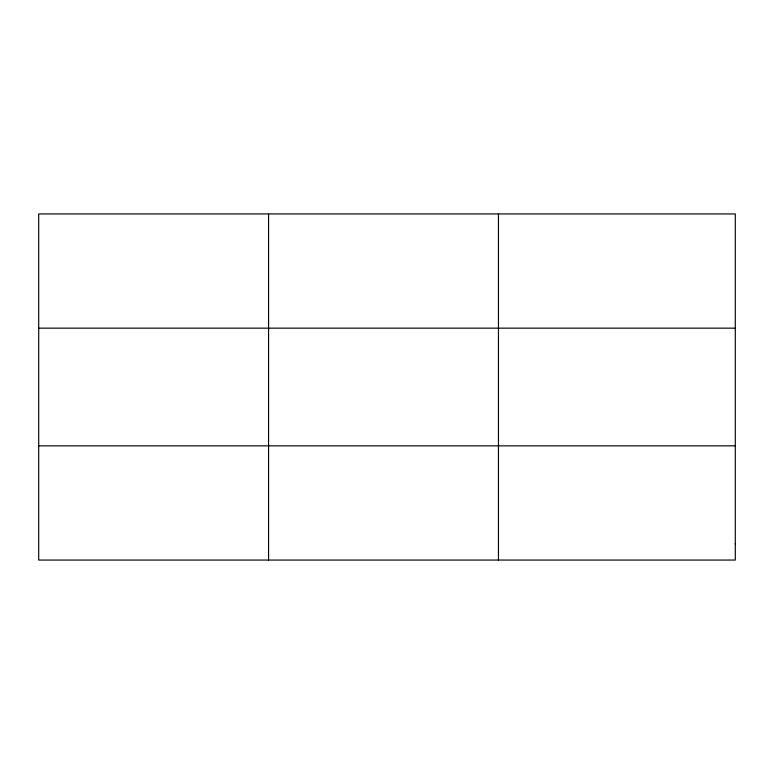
<?xml version="1.0" encoding="UTF-8"?>
<svg xmlns="http://www.w3.org/2000/svg" width="774" height="774" viewBox="0 0 774 774"><rect width="100%" height="100%" fill="white"/><g stroke="black" fill="none" stroke-linecap="round" stroke-linejoin="round"><path stroke-width="1.16" d="M268.578 560.057L268.578 213.943M498.456 560.057L498.456 213.943M38.7 328.157L735.3 328.157M38.7 445.843L735.3 445.843M735.3 543.745L735.3 560.057L38.7 560.057L38.7 213.943L735.3 213.943L735.3 543.745"/></g></svg>
